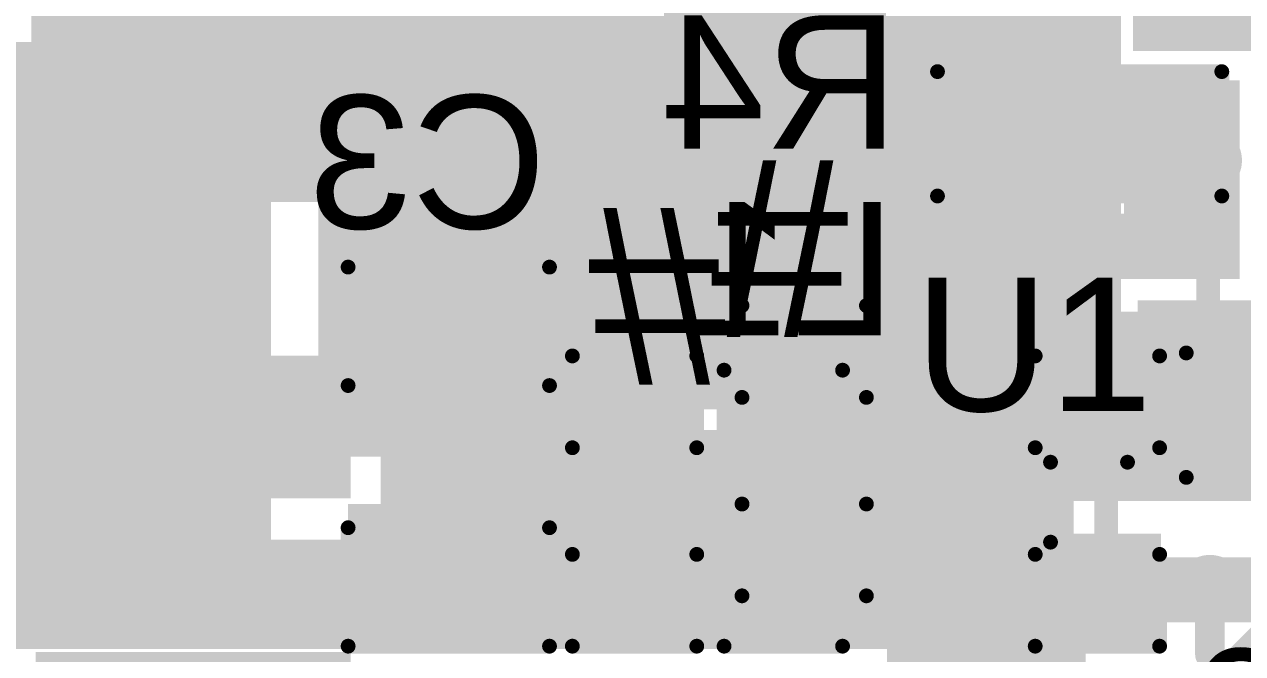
# Model space of a CAD drawing. Header units: millimetres. Extents: x -0.33 to 1.44, y -0.21 to 1.57.
# Drawn here: x 0.2897 to 0.701, y 0.9035 to 1.116 of the extents above; entities that cross this region are included whole.
import ezdxf

# ---------------------------------------------------------------- set-up
doc = ezdxf.new("R2010")
doc.units = ezdxf.units.MM
doc.header["$MEASUREMENT"] = 0
for name, color, linetype in [('BottomLayer', 5, 'Continuous'), ('BottomOverlay', 54, 'Continuous'), ('BottomPaste', 16, 'Continuous'), ('BottomSolder', 6, 'Continuous'), ('TopLayer', 1, 'Continuous'), ('TopOverlay', 2, 'Continuous'), ('TopPaste', 8, 'Continuous'), ('TopSolder', 216, 'Continuous'), ('ViaHoleLayer', 16, 'Continuous')]:
    doc.layers.add(name, color=color, linetype=linetype)
doc.styles.add('Arial', font='', dxfattribs={"height": 0.2})
doc.styles.get('Arial').set_extended_font_data('Arial')

# ---------------------------------------------------------------- blocks, each defined once
blk = doc.blocks.new('95278_101A26LF_1')
at = {"layer": 'TopLayer'}
for points in [[(-0.52008, 0.15354), (-0.47992, 0.15354), (-0.47992, 0.05512), (-0.52008, 0.05512)], [(-0.42008, 0.15354), (-0.37992, 0.15354), (-0.37992, 0.05512), (-0.42008, 0.05512)]]:
    blk.add_hatch(color=1, dxfattribs=at).paths.add_polyline_path(points)
at = {"layer": 'TopPaste'}
for points in [[(-0.52008, 0.15354), (-0.47992, 0.15354), (-0.47992, 0.05512), (-0.52008, 0.05512)], [(-0.42008, 0.15354), (-0.37992, 0.15354), (-0.37992, 0.05512), (-0.42008, 0.05512)]]:
    blk.add_hatch(color=8, dxfattribs=at).paths.add_polyline_path(points)
at = {"layer": 'TopSolder'}
for points in [[(-0.52408, 0.15754), (-0.47592, 0.15754), (-0.47592, 0.05112), (-0.52408, 0.05112)], [(-0.42408, 0.15754), (-0.37592, 0.15754), (-0.37592, 0.05112), (-0.42408, 0.05112)], [(-0.32408, 0.15754), (-0.27592, 0.15754), (-0.27592, 0.05112), (-0.32408, 0.05112)]]:
    blk.add_hatch(color=216, dxfattribs=at).paths.add_polyline_path(points)
blk = doc.blocks.new('LAN9255_ZMX019_3')
at = {"layer": 'TopLayer'}
for points in [[(0.23228, 0.33268), (0.23228, 0.27362), (0.22441, 0.27362), (0.22441, 0.33268)], [(0.24803, 0.33268), (0.24803, 0.27362), (0.24016, 0.27362), (0.24016, 0.33268)], [(0.27362, 0.24803), (0.33268, 0.24803), (0.33268, 0.24016), (0.27362, 0.24016)], [(0.27362, 0.23228), (0.33268, 0.23228), (0.33268, 0.22441), (0.27362, 0.22441)]]:
    blk.add_hatch(color=1, dxfattribs=at).paths.add_polyline_path(points)
at = {"layer": 'TopPaste'}
for points in [[(0.23228, 0.33268), (0.23228, 0.27362), (0.22441, 0.27362), (0.22441, 0.33268)], [(0.24803, 0.33268), (0.24803, 0.27362), (0.24016, 0.27362), (0.24016, 0.33268)], [(0.27362, 0.24803), (0.33268, 0.24803), (0.33268, 0.24016), (0.27362, 0.24016)], [(0.27362, 0.23228), (0.33268, 0.23228), (0.33268, 0.22441), (0.27362, 0.22441)]]:
    blk.add_hatch(color=8, dxfattribs=at).paths.add_polyline_path(points)
at = {"layer": 'TopSolder'}
for points in [[(0.22054, 0.33668), (0.22054, 0.26962), (0.20466, 0.26962), (0.20466, 0.33668)], [(0.23628, 0.33668), (0.23628, 0.26962), (0.22041, 0.26962), (0.22041, 0.33668)], [(0.25203, 0.33668), (0.25203, 0.26962), (0.23616, 0.26962), (0.23616, 0.33668)], [(0.26962, 0.25203), (0.33668, 0.25203), (0.33668, 0.23616), (0.26962, 0.23616)], [(0.26962, 0.23628), (0.33668, 0.23628), (0.33668, 0.22041), (0.26962, 0.22041)], [(0.26962, 0.22054), (0.33668, 0.22054), (0.33668, 0.20466), (0.26962, 0.20466)]]:
    blk.add_hatch(color=216, dxfattribs=at).paths.add_polyline_path(points)
at = {"layer": 'TopOverlay', "const_width": 0.005}
for points in [[(0.255, 0.2815), (0.282, 0.2815)], [(0.282, 0.2815), (0.282, 0.2555)]]:
    blk.add_lwpolyline(points, dxfattribs=at)
at = {"layer": 'TopOverlay', "const_width": 0.0025}
for points in [[(0.25375, 0.2815, 1), (0.25625, 0.2815, 1)], [(0.28075, 0.2815, 1), (0.28325, 0.2815, 1)], [(0.28075, 0.2815, 1), (0.28325, 0.2815, 1)], [(0.28075, 0.2555, 1), (0.28325, 0.2555, 1)]]:
    blk.add_lwpolyline(points, format="xyb", close=True, dxfattribs=at)
blk = doc.blocks.new('R__0603_B_24')
at = {"layer": 'BottomLayer'}
for points in [[(-0.045, -0.0175), (-0.045, 0.0175), (-0.015, 0.0175), (-0.015, -0.0175)], [(0.015, -0.0175), (0.015, 0.0175), (0.045, 0.0175), (0.045, -0.0175)]]:
    blk.add_hatch(color=5, dxfattribs=at).paths.add_polyline_path(points)
at = {"layer": 'BottomPaste'}
for points in [[(-0.045, -0.0175), (-0.045, 0.0175), (-0.015, 0.0175), (-0.015, -0.0175)], [(0.015, -0.0175), (0.015, 0.0175), (0.045, 0.0175), (0.045, -0.0175)]]:
    blk.add_hatch(color=16, dxfattribs=at).paths.add_polyline_path(points)
at = {"layer": 'BottomSolder'}
for points in [[(-0.049, -0.0215), (-0.049, 0.0215), (-0.011, 0.0215), (-0.011, -0.0215)], [(0.011, -0.0215), (0.011, 0.0215), (0.049, 0.0215), (0.049, -0.0215)]]:
    blk.add_hatch(color=6, dxfattribs=at).paths.add_polyline_path(points)
at = {"layer": 'BottomOverlay', "const_width": 0.005}
for points in [[(-0.048, -0.021), (-0.048, 0.021)], [(-0.048, 0.021), (0.048, 0.021)], [(0.048, -0.021), (0.048, 0.021)], [(-0.048, -0.021), (0.048, -0.021)]]:
    blk.add_lwpolyline(points, dxfattribs=at)
at = {"layer": 'BottomOverlay', "const_width": 0.0025}
for points in [[(-0.04925, 0.021, 1), (-0.04675, 0.021, 1)], [(-0.04925, 0.021, 1), (-0.04675, 0.021, 1)], [(0.04675, 0.021, 1), (0.04925, 0.021, 1)], [(0.04675, 0.021, 1), (0.04925, 0.021, 1)], [(-0.04925, -0.021, 1), (-0.04675, -0.021, 1)], [(-0.04925, -0.021, 1), (-0.04675, -0.021, 1)], [(0.04675, -0.021, 1), (0.04925, -0.021, 1)], [(0.04675, -0.021, 1), (0.04925, -0.021, 1)]]:
    blk.add_lwpolyline(points, format="xyb", close=True, dxfattribs=at)
blk = doc.blocks.new('R__0603_B_40')
at = {"layer": 'BottomLayer'}
for points in [[(-0.045, -0.0175), (-0.045, 0.0175), (-0.015, 0.0175), (-0.015, -0.0175)], [(0.015, -0.0175), (0.015, 0.0175), (0.045, 0.0175), (0.045, -0.0175)]]:
    blk.add_hatch(color=5, dxfattribs=at).paths.add_polyline_path(points)
at = {"layer": 'BottomPaste'}
for points in [[(-0.045, -0.0175), (-0.045, 0.0175), (-0.015, 0.0175), (-0.015, -0.0175)], [(0.015, -0.0175), (0.015, 0.0175), (0.045, 0.0175), (0.045, -0.0175)]]:
    blk.add_hatch(color=16, dxfattribs=at).paths.add_polyline_path(points)
at = {"layer": 'BottomSolder'}
for points in [[(-0.049, -0.0215), (-0.049, 0.0215), (-0.011, 0.0215), (-0.011, -0.0215)], [(0.011, -0.0215), (0.011, 0.0215), (0.049, 0.0215), (0.049, -0.0215)]]:
    blk.add_hatch(color=6, dxfattribs=at).paths.add_polyline_path(points)
at = {"layer": 'BottomOverlay', "const_width": 0.005}
for points in [[(-0.048, -0.021), (-0.048, 0.021)], [(-0.048, 0.021), (0.048, 0.021)], [(0.048, -0.021), (0.048, 0.021)], [(-0.048, -0.021), (0.048, -0.021)]]:
    blk.add_lwpolyline(points, dxfattribs=at)
at = {"layer": 'BottomOverlay', "const_width": 0.0025}
for points in [[(-0.04925, 0.021, 1), (-0.04675, 0.021, 1)], [(-0.04925, 0.021, 1), (-0.04675, 0.021, 1)], [(0.04675, 0.021, 1), (0.04925, 0.021, 1)], [(0.04675, 0.021, 1), (0.04925, 0.021, 1)], [(-0.04925, -0.021, 1), (-0.04675, -0.021, 1)], [(-0.04925, -0.021, 1), (-0.04675, -0.021, 1)], [(0.04675, -0.021, 1), (0.04925, -0.021, 1)], [(0.04675, -0.021, 1), (0.04925, -0.021, 1)]]:
    blk.add_lwpolyline(points, format="xyb", close=True, dxfattribs=at)
blk = doc.blocks.new('MLB1608_201P1A____B_51')
at = {"layer": 'BottomLayer'}
for points in [[(-0.04331, 0.01701), (-0.01181, 0.01701), (-0.01181, -0.01701), (-0.04331, -0.01701)], [(0.01181, 0.01701), (0.04331, 0.01701), (0.04331, -0.01701), (0.01181, -0.01701)]]:
    blk.add_hatch(color=5, dxfattribs=at).paths.add_polyline_path(points)
at = {"layer": 'BottomPaste'}
for points in [[(-0.04331, 0.01701), (-0.01181, 0.01701), (-0.01181, -0.01701), (-0.04331, -0.01701)], [(0.01181, 0.01701), (0.04331, 0.01701), (0.04331, -0.01701), (0.01181, -0.01701)]]:
    blk.add_hatch(color=16, dxfattribs=at).paths.add_polyline_path(points)
at = {"layer": 'BottomSolder'}
for points in [[(-0.04731, 0.02101), (-0.00781, 0.02101), (-0.00781, -0.02101), (-0.04731, -0.02101)], [(0.00781, 0.02101), (0.04731, 0.02101), (0.04731, -0.02101), (0.00781, -0.02101)]]:
    blk.add_hatch(color=6, dxfattribs=at).paths.add_polyline_path(points)
at = {"layer": 'BottomOverlay', "const_width": 0.005}
for points in [[(-0.04671, -0.02006), (-0.04671, 0.01996)], [(0.04648, 0.01996), (-0.04671, 0.01996)], [(0.04648, -0.02006), (0.04648, 0.01996)], [(0.04648, -0.02006), (-0.04671, -0.02006)]]:
    blk.add_lwpolyline(points, dxfattribs=at)
at = {"layer": 'BottomOverlay', "const_width": 0.0025}
for points in [[(-0.04796, 0.01996, 1), (-0.04546, 0.01996, 1)], [(-0.04796, 0.01996, 1), (-0.04546, 0.01996, 1)], [(0.04523, 0.01996, 1), (0.04773, 0.01996, 1)], [(0.04523, 0.01996, 1), (0.04773, 0.01996, 1)], [(-0.04796, -0.02006, 1), (-0.04546, -0.02006, 1)], [(-0.04796, -0.02006, 1), (-0.04546, -0.02006, 1)], [(0.04523, -0.02006, 1), (0.04773, -0.02006, 1)], [(0.04523, -0.02006, 1), (0.04773, -0.02006, 1)]]:
    blk.add_lwpolyline(points, format="xyb", close=True, dxfattribs=at)
blk = doc.blocks.new('C__0603_73')
at = {"layer": 'TopLayer'}
for points in [[(-0.015, 0.0175), (-0.015, -0.0175), (-0.045, -0.0175), (-0.045, 0.0175)], [(0.045, 0.0175), (0.045, -0.0175), (0.015, -0.0175), (0.015, 0.0175)]]:
    blk.add_hatch(color=1, dxfattribs=at).paths.add_polyline_path(points)
at = {"layer": 'TopPaste'}
for points in [[(-0.015, 0.0175), (-0.015, -0.0175), (-0.045, -0.0175), (-0.045, 0.0175)], [(0.045, 0.0175), (0.045, -0.0175), (0.015, -0.0175), (0.015, 0.0175)]]:
    blk.add_hatch(color=8, dxfattribs=at).paths.add_polyline_path(points)
at = {"layer": 'TopSolder'}
for points in [[(-0.01264, 0.01986), (-0.01264, -0.01986), (-0.04736, -0.01986), (-0.04736, 0.01986)], [(0.04736, 0.01986), (0.04736, -0.01986), (0.01264, -0.01986), (0.01264, 0.01986)]]:
    blk.add_hatch(color=216, dxfattribs=at).paths.add_polyline_path(points)
at = {"layer": 'TopOverlay', "const_width": 0.005}
for points in [[(-0.049, 0.021), (-0.049, -0.021)], [(-0.049, 0.021), (-0.018, 0.021)], [(0.018, 0.021), (0.049, 0.021)], [(0.049, 0.021), (0.049, -0.021)], [(-0.049, -0.021), (-0.018, -0.021)], [(0.018, -0.021), (0.049, -0.021)]]:
    blk.add_lwpolyline(points, dxfattribs=at)
at = {"layer": 'TopOverlay', "const_width": 0.0025}
for points in [[(-0.05025, 0.021, 1), (-0.04775, 0.021, 1)], [(-0.05025, 0.021, 1), (-0.04775, 0.021, 1)], [(-0.01925, 0.021, 1), (-0.01675, 0.021, 1)], [(0.01675, 0.021, 1), (0.01925, 0.021, 1)], [(0.04775, 0.021, 1), (0.05025, 0.021, 1)], [(0.04775, 0.021, 1), (0.05025, 0.021, 1)], [(-0.05025, -0.021, 1), (-0.04775, -0.021, 1)], [(-0.05025, -0.021, 1), (-0.04775, -0.021, 1)], [(-0.01925, -0.021, 1), (-0.01675, -0.021, 1)], [(0.01675, -0.021, 1), (0.01925, -0.021, 1)], [(0.04775, -0.021, 1), (0.05025, -0.021, 1)], [(0.04775, -0.021, 1), (0.05025, -0.021, 1)]]:
    blk.add_lwpolyline(points, format="xyb", close=True, dxfattribs=at)
blk = doc.blocks.new('C__0603_B_75')
at = {"layer": 'BottomLayer'}
for points in [[(-0.045, -0.0175), (-0.045, 0.0175), (-0.015, 0.0175), (-0.015, -0.0175)], [(0.015, -0.0175), (0.015, 0.0175), (0.045, 0.0175), (0.045, -0.0175)]]:
    blk.add_hatch(color=5, dxfattribs=at).paths.add_polyline_path(points)
at = {"layer": 'BottomPaste'}
for points in [[(-0.045, -0.0175), (-0.045, 0.0175), (-0.015, 0.0175), (-0.015, -0.0175)], [(0.015, -0.0175), (0.015, 0.0175), (0.045, 0.0175), (0.045, -0.0175)]]:
    blk.add_hatch(color=16, dxfattribs=at).paths.add_polyline_path(points)
at = {"layer": 'BottomSolder'}
for points in [[(-0.049, -0.0215), (-0.049, 0.0215), (-0.011, 0.0215), (-0.011, -0.0215)], [(0.011, -0.0215), (0.011, 0.0215), (0.049, 0.0215), (0.049, -0.0215)]]:
    blk.add_hatch(color=6, dxfattribs=at).paths.add_polyline_path(points)
at = {"layer": 'BottomOverlay', "const_width": 0.005}
for points in [[(-0.049, -0.021), (-0.049, 0.021)], [(-0.018, 0.021), (-0.049, 0.021)], [(0.049, 0.021), (0.018, 0.021)], [(0.049, -0.021), (0.049, 0.021)], [(-0.018, -0.021), (-0.049, -0.021)], [(0.049, -0.021), (0.018, -0.021)]]:
    blk.add_lwpolyline(points, dxfattribs=at)
at = {"layer": 'BottomOverlay', "const_width": 0.0025}
for points in [[(-0.05025, 0.021, 1), (-0.04775, 0.021, 1)], [(-0.05025, 0.021, 1), (-0.04775, 0.021, 1)], [(-0.01925, 0.021, 1), (-0.01675, 0.021, 1)], [(0.01675, 0.021, 1), (0.01925, 0.021, 1)], [(0.04775, 0.021, 1), (0.05025, 0.021, 1)], [(0.04775, 0.021, 1), (0.05025, 0.021, 1)], [(-0.05025, -0.021, 1), (-0.04775, -0.021, 1)], [(-0.05025, -0.021, 1), (-0.04775, -0.021, 1)], [(-0.01925, -0.021, 1), (-0.01675, -0.021, 1)], [(0.01675, -0.021, 1), (0.01925, -0.021, 1)], [(0.04775, -0.021, 1), (0.05025, -0.021, 1)], [(0.04775, -0.021, 1), (0.05025, -0.021, 1)]]:
    blk.add_lwpolyline(points, format="xyb", close=True, dxfattribs=at)
blk = doc.blocks.new('C__0603_B_83')
at = {"layer": 'BottomLayer'}
for points in [[(-0.045, -0.0175), (-0.045, 0.0175), (-0.015, 0.0175), (-0.015, -0.0175)], [(0.015, -0.0175), (0.015, 0.0175), (0.045, 0.0175), (0.045, -0.0175)]]:
    blk.add_hatch(color=5, dxfattribs=at).paths.add_polyline_path(points)
at = {"layer": 'BottomPaste'}
for points in [[(-0.045, -0.0175), (-0.045, 0.0175), (-0.015, 0.0175), (-0.015, -0.0175)], [(0.015, -0.0175), (0.015, 0.0175), (0.045, 0.0175), (0.045, -0.0175)]]:
    blk.add_hatch(color=16, dxfattribs=at).paths.add_polyline_path(points)
at = {"layer": 'BottomSolder'}
for points in [[(-0.04736, -0.01986), (-0.04736, 0.01986), (-0.01264, 0.01986), (-0.01264, -0.01986)], [(0.01264, -0.01986), (0.01264, 0.01986), (0.04736, 0.01986), (0.04736, -0.01986)]]:
    blk.add_hatch(color=6, dxfattribs=at).paths.add_polyline_path(points)
at = {"layer": 'BottomOverlay', "const_width": 0.005}
for points in [[(-0.049, 0.021), (-0.049, -0.021)], [(-0.049, 0.021), (-0.018, 0.021)], [(0.018, 0.021), (0.049, 0.021)], [(0.049, 0.021), (0.049, -0.021)], [(-0.049, -0.021), (-0.018, -0.021)], [(0.018, -0.021), (0.049, -0.021)]]:
    blk.add_lwpolyline(points, dxfattribs=at)
at = {"layer": 'BottomOverlay', "const_width": 0.0025}
for points in [[(-0.05025, 0.021, 1), (-0.04775, 0.021, 1)], [(-0.05025, 0.021, 1), (-0.04775, 0.021, 1)], [(-0.01925, 0.021, 1), (-0.01675, 0.021, 1)], [(0.01675, 0.021, 1), (0.01925, 0.021, 1)], [(0.04775, 0.021, 1), (0.05025, 0.021, 1)], [(0.04775, 0.021, 1), (0.05025, 0.021, 1)], [(-0.05025, -0.021, 1), (-0.04775, -0.021, 1)], [(-0.05025, -0.021, 1), (-0.04775, -0.021, 1)], [(-0.01925, -0.021, 1), (-0.01675, -0.021, 1)], [(0.01675, -0.021, 1), (0.01925, -0.021, 1)], [(0.04775, -0.021, 1), (0.05025, -0.021, 1)], [(0.04775, -0.021, 1), (0.05025, -0.021, 1)]]:
    blk.add_lwpolyline(points, format="xyb", close=True, dxfattribs=at)
blk = doc.blocks.new('C__0805_B_84')
at = {"layer": 'BottomLayer'}
for points in [[(-0.06, 0.03), (-0.02, 0.03), (-0.02, -0.03), (-0.06, -0.03)], [(0.02, 0.03), (0.06, 0.03), (0.06, -0.03), (0.02, -0.03)]]:
    blk.add_hatch(color=5, dxfattribs=at).paths.add_polyline_path(points)
at = {"layer": 'BottomPaste'}
for points in [[(-0.06, 0.03), (-0.02, 0.03), (-0.02, -0.03), (-0.06, -0.03)], [(0.02, 0.03), (0.06, 0.03), (0.06, -0.03), (0.02, -0.03)]]:
    blk.add_hatch(color=16, dxfattribs=at).paths.add_polyline_path(points)
at = {"layer": 'BottomSolder'}
for points in [[(-0.064, 0.034), (-0.016, 0.034), (-0.016, -0.034), (-0.064, -0.034)], [(0.016, 0.034), (0.064, 0.034), (0.064, -0.034), (0.016, -0.034)]]:
    blk.add_hatch(color=6, dxfattribs=at).paths.add_polyline_path(points)
at = {"layer": 'BottomOverlay', "const_width": 0.005}
for points in [[(-0.064, 0.034), (-0.024, 0.034)], [(-0.064, 0.034), (-0.064, -0.034)], [(0.024, 0.034), (0.064, 0.034)], [(0.064, 0.034), (0.064, -0.034)], [(-0.064, -0.034), (-0.024, -0.034)], [(0.024, -0.034), (0.064, -0.034)]]:
    blk.add_lwpolyline(points, dxfattribs=at)
at = {"layer": 'BottomOverlay', "const_width": 0.0025}
for points in [[(-0.06525, 0.034, 1), (-0.06275, 0.034, 1)], [(-0.06525, 0.034, 1), (-0.06275, 0.034, 1)], [(-0.02525, 0.034, 1), (-0.02275, 0.034, 1)], [(0.02275, 0.034, 1), (0.02525, 0.034, 1)], [(0.06275, 0.034, 1), (0.06525, 0.034, 1)], [(0.06275, 0.034, 1), (0.06525, 0.034, 1)], [(-0.06525, -0.034, 1), (-0.06275, -0.034, 1)], [(-0.06525, -0.034, 1), (-0.06275, -0.034, 1)], [(-0.02525, -0.034, 1), (-0.02275, -0.034, 1)], [(0.02275, -0.034, 1), (0.02525, -0.034, 1)], [(0.06275, -0.034, 1), (0.06525, -0.034, 1)], [(0.06275, -0.034, 1), (0.06525, -0.034, 1)]]:
    blk.add_lwpolyline(points, format="xyb", close=True, dxfattribs=at)

msp = doc.modelspace()

# ---------------------------------------------------------------- hatches: boundary and pattern name
at = {"layer": 'BottomLayer'}
for points in [[(0.664, 1.107), (0.709, 1.107), (0.709, 1.195), (0.664, 1.195)], [(0.389, 0.97), (0.516, 0.97), (0.516, 1.157), (0.389, 1.157)], [(0.685, 1.107), (0.803, 1.107), (0.803, 1.154), (0.685, 1.154)], [(0.598, 1.059), (0.643, 1.059), (0.643, 1.122), (0.598, 1.122)], [(0.246, 0.905), (0.373, 0.905), (0.373, 1.11), (0.246, 1.11)], [(0.661, 1.03), (0.7, 1.03), (0.7, 1.097), (0.661, 1.097)], [(0.524, 0.955), (0.737, 0.955), (0.737, 1.019), (0.524, 1.019)], [(0.306, 0.905), (0.621, 0.905), (0.621, 0.942), (0.306, 0.942)], [(0.593, 0.869), (0.621, 0.869), (0.621, 0.942), (0.593, 0.942)]]:
    msp.add_hatch(color=5, dxfattribs=at).paths.add_polyline_path(points)
h = msp.add_hatch(color=5, dxfattribs=at)
edge = h.paths.add_edge_path()
edge.add_arc((0.685, 1.12), 0.01181, 0, 360)
h = msp.add_hatch(color=5, dxfattribs=at)
edge = h.paths.add_edge_path()
edge.add_arc((0.628, 1.11), 0.01181, 0, 360)
h = msp.add_hatch(color=5, dxfattribs=at)
edge = h.paths.add_edge_path()
edge.add_arc((0.689, 1.07), 0.01181, 0, 360)
h = msp.add_hatch(color=5, dxfattribs=at)
edge = h.paths.add_edge_path()
edge.add_arc((0.59219, 0.96719), 0.01181, 0, 360)
h = msp.add_hatch(color=5, dxfattribs=at)
edge = h.paths.add_edge_path()
edge.add_arc((0.619, 0.96719), 0.01181, 0, 360)
h = msp.add_hatch(color=5, dxfattribs=at)
edge = h.paths.add_edge_path()
edge.add_arc((0.69, 0.925), 0.01181, 0, 360)
at = {"layer": 'TopLayer'}
for points in [[(0.292, 1.058), (0.443, 1.058), (0.443, 1.407), (0.292, 1.407)], [(0.459, 1.096), (0.551, 1.096), (0.551, 1.24), (0.459, 1.24)], [(0.504, 0.986), (0.66, 0.986), (0.66, 1.126), (0.504, 1.126)], [(0.504, 0.986), (0.551, 0.986), (0.551, 1.104), (0.504, 1.104)], [(0.41, 0.926), (0.495, 0.926), (0.495, 1.08), (0.41, 1.08)], [(0.438, 0.926), (0.644, 0.926), (0.644, 0.979), (0.438, 0.979)]]:
    msp.add_hatch(color=1, dxfattribs=at).paths.add_polyline_path(points)
h = msp.add_hatch(color=1, dxfattribs=at)
edge = h.paths.add_edge_path()
edge.add_arc((0.685, 1.12), 0.01181, 0, 360)
h = msp.add_hatch(color=1, dxfattribs=at)
edge = h.paths.add_edge_path()
edge.add_arc((0.628, 1.11), 0.01181, 0, 360)
h = msp.add_hatch(color=1, dxfattribs=at)
edge = h.paths.add_edge_path()
edge.add_arc((0.689, 1.07), 0.01181, 0, 360)
h = msp.add_hatch(color=1, dxfattribs=at)
edge = h.paths.add_edge_path()
edge.add_arc((0.59219, 0.96719), 0.01181, 0, 360)
h = msp.add_hatch(color=1, dxfattribs=at)
edge = h.paths.add_edge_path()
edge.add_arc((0.619, 0.96719), 0.01181, 0, 360)
h = msp.add_hatch(color=1, dxfattribs=at)
edge = h.paths.add_edge_path()
edge.add_arc((0.69, 0.925), 0.01181, 0, 360)
at = {"layer": 'ViaHoleLayer'}
h = msp.add_hatch(color=16, dxfattribs=at)
edge = h.paths.add_edge_path()
edge.add_arc((0.685, 1.12), 0.00591, 0, 360)
h = msp.add_hatch(color=16, dxfattribs=at)
edge = h.paths.add_edge_path()
edge.add_arc((0.628, 1.11), 0.00591, 0, 360)
h = msp.add_hatch(color=16, dxfattribs=at)
edge = h.paths.add_edge_path()
edge.add_arc((0.689, 1.07), 0.00591, 0, 360)
h = msp.add_hatch(color=16, dxfattribs=at)
edge = h.paths.add_edge_path()
edge.add_arc((0.59219, 0.96719), 0.00591, 0, 360)
h = msp.add_hatch(color=16, dxfattribs=at)
edge = h.paths.add_edge_path()
edge.add_arc((0.619, 0.96719), 0.00591, 0, 360)
h = msp.add_hatch(color=16, dxfattribs=at)
edge = h.paths.add_edge_path()
edge.add_arc((0.69, 0.925), 0.00591, 0, 360)

# ---------------------------------------------------------------- linework, layer by layer
at = {"layer": 'BottomLayer'}
for points, const_width in [([(0.572, 1.05389), (0.572, 1.16311)], 0.022), ([(0.409, 1.135), (0.4525, 1.0915)], 0.04), ([(0.628, 1.11), (0.628, 1.13181)], 0.01), ([(0.4525, 1.0355), (0.4525, 1.0915)], 0.04), ([(0.572, 1.05389), (0.58489, 1.041)], 0.022), ([(0.58489, 1.041), (0.683, 1.041)], 0.022), ([(0.672, 0.925), (0.69, 0.925)], 0.022), ([(0.69, 0.925), (0.73346, 0.925)], 0.022), ([(0.69, 0.90319), (0.69, 0.925)], 0.01), ([(0.70445, 0.8995), (0.72289, 0.8995)], 0.015)]:
    msp.add_lwpolyline(points, dxfattribs=dict(at, const_width=const_width))
for points, const_width in [([(0.399, 1.135, 1), (0.419, 1.135, 1)], 0.02), ([(0.6255, 1.11, 1), (0.6305, 1.11, 1)], 0.005), ([(0.4425, 1.0915, 1), (0.4625, 1.0915, 1)], 0.02), ([(0.4425, 1.0915, 1), (0.4625, 1.0915, 1)], 0.02), ([(0.5665, 1.05389, 1), (0.5775, 1.05389, 1)], 0.011), ([(0.5665, 1.05389, 1), (0.5775, 1.05389, 1)], 0.011), ([(0.4425, 1.0355, 1), (0.4625, 1.0355, 1)], 0.02), ([(0.57939, 1.041, 1), (0.59039, 1.041, 1)], 0.011), ([(0.57939, 1.041, 1), (0.59039, 1.041, 1)], 0.011), ([(0.6775, 1.041, 1), (0.6885, 1.041, 1)], 0.011), ([(0.6665, 0.925, 1), (0.6775, 0.925, 1)], 0.011), ([(0.6845, 0.925, 1), (0.6955, 0.925, 1)], 0.011), ([(0.6845, 0.925, 1), (0.6955, 0.925, 1)], 0.011), ([(0.6875, 0.925, 1), (0.6925, 0.925, 1)], 0.005), ([(0.6875, 0.90319, 1), (0.6925, 0.90319, 1)], 0.005), ([(0.7007, 0.8995, 1), (0.7082, 0.8995, 1)], 0.0075), ([(0.7007, 0.8995, 1), (0.7082, 0.8995, 1)], 0.0075)]:
    msp.add_lwpolyline(points, format="xyb", close=True, dxfattribs=dict(at, const_width=const_width))
at = {"layer": 'BottomLayer', "const_width": 0.015}
msp.add_lwpolyline([(0.70445, 0.8995, -0.155783), (0.687, 0.89584)], format="xyb", dxfattribs=at)
at = {"layer": 'TopLayer'}
for points, const_width in [([(0.628, 1.11), (0.628, 1.13181)], 0.01), ([(0.689, 1.07), (0.68939, 1.06961)], 0.008), ([(0.68939, 0.98933), (0.68939, 1.06961)], 0.008), ([(0.5835, 1.056), (0.589, 1.056)], 0.008), ([(0.589, 1.056), (0.655, 0.99)], 0.008), ([(0.19181, 1.02319), (0.30054, 0.91446)], 0.008), ([(0.655, 0.941), (0.655, 0.99)], 0.008), ([(0.265, 0.98), (0.34666, 0.98)], 0.008), ([(0.619, 0.96719), (0.619, 0.971)], 0.008), ([(0.59219, 0.96719), (0.619, 0.96719)], 0.008), ([(0.655, 0.941), (0.671, 0.925)], 0.008), ([(0.69598, 0.89872), (0.73649, 0.93923)], 0.008), ([(0.671, 0.925), (0.69, 0.925)], 0.008), ([(0.30054, 0.91446), (0.61452, 0.91446)], 0.008)]:
    msp.add_lwpolyline(points, dxfattribs=dict(at, const_width=const_width))
for points, const_width in [([(0.6255, 1.11, 1), (0.6305, 1.11, 1)], 0.005), ([(0.687, 1.07, 1), (0.691, 1.07, 1)], 0.004), ([(0.68739, 1.06961, 1), (0.69139, 1.06961, 1)], 0.004), ([(0.68739, 1.06961, 1), (0.69139, 1.06961, 1)], 0.004), ([(0.5815, 1.056, 1), (0.5855, 1.056, 1)], 0.004), ([(0.587, 1.056, 1), (0.591, 1.056, 1)], 0.004), ([(0.587, 1.056, 1), (0.591, 1.056, 1)], 0.004), ([(0.653, 0.99, 1), (0.657, 0.99, 1)], 0.004), ([(0.653, 0.99, 1), (0.657, 0.99, 1)], 0.004), ([(0.68739, 0.98933, 1), (0.69139, 0.98933, 1)], 0.004), ([(0.34466, 0.98, 1), (0.34866, 0.98, 1)], 0.004), ([(0.617, 0.971, 1), (0.621, 0.971, 1)], 0.004), ([(0.59019, 0.96719, 1), (0.59419, 0.96719, 1)], 0.004), ([(0.617, 0.96719, 1), (0.621, 0.96719, 1)], 0.004), ([(0.617, 0.96719, 1), (0.621, 0.96719, 1)], 0.004), ([(0.653, 0.941, 1), (0.657, 0.941, 1)], 0.004), ([(0.653, 0.941, 1), (0.657, 0.941, 1)], 0.004), ([(0.669, 0.925, 1), (0.673, 0.925, 1)], 0.004), ([(0.669, 0.925, 1), (0.673, 0.925, 1)], 0.004), ([(0.688, 0.925, 1), (0.692, 0.925, 1)], 0.004), ([(0.29854, 0.91446, 1), (0.30254, 0.91446, 1)], 0.004), ([(0.29854, 0.91446, 1), (0.30254, 0.91446, 1)], 0.004), ([(0.61252, 0.91446, 1), (0.61652, 0.91446, 1)], 0.004)]:
    msp.add_lwpolyline(points, format="xyb", close=True, dxfattribs=dict(at, const_width=const_width))

# ---------------------------------------------------------------- block references
for name, p, rotation in [('95278_101A26LF_1', (0.24233, 0.58), 270), ('C__0805_B_84', (0.433, 0.97), 90), ('C__0603_73', (0.553, 0.972), 90), ('LAN9255_ZMX019_3', (0.91767, 0.68612), 90), ('C__0603_B_83', (0.49572, 0.955), 90), ('C__0603_B_75', (0.652, 0.955), 270), ('MLB1608_201P1A____B_51', (0.546, 0.95248), 270)]:
    msp.add_blockref(name, p, dxfattribs=dict(rotation=rotation))
for name, p in [('R__0603_B_40', (0.646, 1.079)), ('R__0603_B_24', (0.73, 0.984))]:
    msp.add_blockref(name, p)

# ---------------------------------------------------------------- texts
at = {"layer": 'BottomOverlay', "style": 'Arial', "text_generation_flag": 2}
for s, p in [('R4', (0.585, 1.074)), ('C3', (0.466, 1.047)), ('L1', (0.584, 1.011)), ('C29', (0.798, 0.86))]:
    msp.add_text(s, height=0.045, dxfattribs=at).set_placement(p)
msp.add_text('#', height=0.06, rotation=180, dxfattribs=at).set_placement((0.48, 1.054))
at = {"layer": 'TopOverlay', "style": 'Arial'}
msp.add_text('#', height=0.06, rotation=180, dxfattribs=at).set_placement((0.568, 1.07))
msp.add_text('U1', height=0.045, dxfattribs=at).set_placement((0.59023, 0.98538))

doc.saveas('drawing.dxf')
